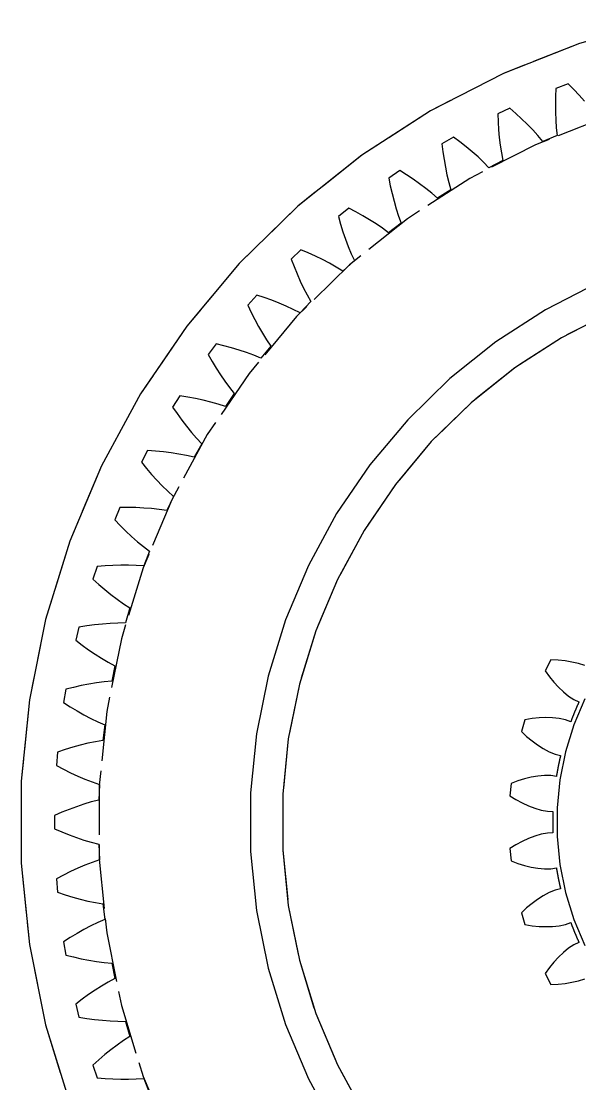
# Model space of a CAD drawing. Header units: millimetres. Extents: x -29 to 159, y -20 to 130.
# Drawn here: x -20.97 to -6.68, y 100.81 to 127.97 of the extents above; entities that cross this region are included whole.
import ezdxf

# ---------------------------------------------------------------- set-up
doc = ezdxf.new("R2010")
doc.units = ezdxf.units.MM
doc.linetypes.add('DASHED', pattern=[1.524, 1.27, -0.254])
doc.layers.add('HIDDEN', color=8, linetype='DASHED')
doc.layers.add('VISIBLE', color=7, linetype='CONTINUOUS')

msp = doc.modelspace()

# ---------------------------------------------------------------- linework, layer by layer
at = {"layer": 'HIDDEN'}
for points in [[(-4.67294, 127.96696), (-6.68822, 127.39995), (-8.63703, 126.6351), (-10.5, 125.68001), (-12.25862, 124.54417), (-13.8954, 123.23888), (-15.39409, 121.7771), (-16.73978, 120.17337), (-17.91911, 118.44361), (-18.92035, 116.60503), (-19.73355, 114.6759), (-20.35062, 112.67538), (-20.76545, 110.62336), (-20.9739, 108.54024), (-20.9739, 106.44671), (-20.76545, 104.36359), (-20.35062, 102.31157), (-19.73355, 100.31105)], [(-4.67294, 127.96696), (-6.68822, 127.39995), (-8.63703, 126.6351), (-10.5, 125.68001), (-12.25862, 124.54417), (-13.8954, 123.23888), (-15.39409, 121.7771), (-16.73978, 120.17337), (-17.91911, 118.44361), (-18.92035, 116.60503), (-19.73355, 114.6759), (-20.35062, 112.67538), (-20.76545, 110.62336), (-20.9739, 108.54024), (-20.9739, 106.44671), (-20.76545, 104.36359), (-20.35062, 102.31157), (-19.73355, 100.31105)], [(-4.67294, 127.96696), (-6.68822, 127.39995), (-8.63703, 126.6351), (-10.5, 125.68001), (-12.25862, 124.54417), (-13.8954, 123.23888), (-15.39409, 121.7771), (-16.73978, 120.17337), (-17.91911, 118.44361), (-18.92035, 116.60503), (-19.73355, 114.6759), (-20.35062, 112.67538), (-20.76545, 110.62336), (-20.9739, 108.54024), (-20.9739, 106.44671), (-20.76545, 104.36359), (-20.35062, 102.31157), (-19.73355, 100.31105)], [(-6.97663, 126.3705), (-7.2957, 126.24949)], [(-6.97663, 126.3705), (-7.2957, 126.24949)], [(-6.83428, 126.22304), (-6.97663, 126.3705)], [(-6.83428, 126.22304), (-6.97663, 126.3705)], [(-7.30447, 126.04472), (-7.30787, 125.8417)], [(-7.30447, 126.04472), (-7.30787, 125.8417)], [(-7.2957, 126.24949), (-7.30447, 126.04472)], [(-7.2957, 126.24949), (-7.30447, 126.04472)], [(-6.69711, 126.07334), (-6.83428, 126.22304)], [(-6.69711, 126.07334), (-6.83428, 126.22304)], [(-6.56535, 125.92138), (-6.69711, 126.07334)], [(-6.56535, 125.92138), (-6.69711, 126.07334)], [(-7.30787, 125.8417), (-7.30573, 125.64059)], [(-7.30787, 125.8417), (-7.30573, 125.64059)], [(-6.05125, 125.50409), (-7.81445, 124.81208), (-9.5, 123.94796), (-11.09113, 122.92029), (-12.57203, 121.73932), (-13.92799, 120.41675), (-15.14552, 118.96576), (-16.21253, 117.40074), (-17.11841, 115.73726), (-17.85416, 113.99186), (-18.41247, 112.18186), (-18.78779, 110.32528), (-18.97638, 108.44054), (-18.97638, 106.5464), (-18.78779, 104.66167), (-18.41247, 102.80508), (-17.85416, 100.99509), (-17.11841, 99.24968)], [(-6.05125, 125.50409), (-7.81445, 124.81208), (-9.5, 123.94796), (-11.09113, 122.92029), (-12.57203, 121.73932), (-13.92799, 120.41675), (-15.14552, 118.96576), (-16.21253, 117.40074), (-17.11841, 115.73726), (-17.85416, 113.99186), (-18.41247, 112.18186), (-18.78779, 110.32528), (-18.97638, 108.44054), (-18.97638, 106.5464), (-18.78779, 104.66167), (-18.41247, 102.80508), (-17.85416, 100.99509), (-17.11841, 99.24968)], [(-8.47298, 125.7479), (-8.78128, 125.60161)], [(-8.47298, 125.7479), (-8.78128, 125.60161)], [(-8.78128, 125.60161), (-8.77353, 125.3968)], [(-8.78128, 125.60161), (-8.77353, 125.3968)], [(-8.31922, 125.61237), (-8.47298, 125.7479)], [(-8.31922, 125.61237), (-8.47298, 125.7479)], [(-8.17045, 125.47419), (-8.31922, 125.61237)], [(-8.17045, 125.47419), (-8.31922, 125.61237)], [(-7.30573, 125.64059), (-7.29777, 125.44154)], [(-7.30573, 125.64059), (-7.29777, 125.44154)], [(-8.77353, 125.3968), (-8.76059, 125.19416)], [(-8.77353, 125.3968), (-8.76059, 125.19416)], [(-8.02689, 125.33333), (-8.17045, 125.47419)], [(-8.02689, 125.33333), (-8.17045, 125.47419)], [(-7.88885, 125.18971), (-8.02689, 125.33333)], [(-7.88885, 125.18971), (-8.02689, 125.33333)], [(-7.29777, 125.44154), (-7.28368, 125.24476)], [(-7.29777, 125.44154), (-7.28368, 125.24476)], [(-7.28368, 125.24476), (-7.263, 125.05049)], [(-7.28368, 125.24476), (-7.263, 125.05049)], [(-9.91437, 125.00692), (-10.2099, 124.8363)], [(-9.91437, 125.00692), (-10.2099, 124.8363)], [(-9.75021, 124.8842), (-9.91437, 125.00692)], [(-9.75021, 124.8842), (-9.91437, 125.00692)], [(-8.76059, 125.19416), (-8.74227, 124.99388)], [(-8.76059, 125.19416), (-8.74227, 124.99388)], [(-8.74227, 124.99388), (-8.71833, 124.79611)], [(-8.74227, 124.99388), (-8.71833, 124.79611)], [(-7.75669, 125.04323), (-7.88885, 125.18971)], [(-7.75669, 125.04323), (-7.88885, 125.18971)], [(-7.63091, 124.89374), (-7.75669, 125.04323)], [(-7.63091, 124.89374), (-7.75669, 125.04323)], [(-7.263, 125.05049), (-7.63091, 124.89374)], [(-7.263, 125.05049), (-7.63091, 124.89374)], [(-10.2099, 124.8363), (-10.1857, 124.63277)], [(-10.2099, 124.8363), (-10.1857, 124.63277)], [(-9.5908, 124.75844), (-9.75021, 124.8842)], [(-9.5908, 124.75844), (-9.75021, 124.8842)], [(-9.43637, 124.62958), (-9.5908, 124.75844)], [(-9.43637, 124.62958), (-9.5908, 124.75844)], [(-8.71833, 124.79611), (-8.68845, 124.6011)], [(-8.71833, 124.79611), (-8.68845, 124.6011)], [(-10.1857, 124.63277), (-10.1565, 124.43183)], [(-10.1857, 124.63277), (-10.1565, 124.43183)], [(-10.1565, 124.43183), (-10.12212, 124.23367)], [(-10.1565, 124.43183), (-10.12212, 124.23367)], [(-9.28722, 124.49754), (-9.43637, 124.62958)], [(-9.28722, 124.49754), (-9.43637, 124.62958)], [(-9.1437, 124.36217), (-9.28722, 124.49754)], [(-9.1437, 124.36217), (-9.28722, 124.49754)], [(-8.6522, 124.40913), (-9.0063, 124.22328)], [(-8.6522, 124.40913), (-9.0063, 124.22328)], [(-8.68845, 124.6011), (-8.6522, 124.40913)], [(-8.68845, 124.6011), (-8.6522, 124.40913)], [(-11.29147, 124.15235), (-11.57231, 123.9585)], [(-11.29147, 124.15235), (-11.57231, 123.9585)], [(-11.11797, 124.04324), (-11.29147, 124.15235)], [(-11.11797, 124.04324), (-11.29147, 124.15235)], [(-10.12212, 124.23367), (-10.08234, 124.03847)], [(-10.12212, 124.23367), (-10.08234, 124.03847)], [(-9.0063, 124.22328), (-9.1437, 124.36217)], [(-9.0063, 124.22328), (-9.1437, 124.36217)], [(-11.57231, 123.9585), (-11.53181, 123.75758)], [(-11.57231, 123.9585), (-11.53181, 123.75758)], [(-10.94895, 123.93072), (-11.11797, 124.04324)], [(-10.94895, 123.93072), (-11.11797, 124.04324)], [(-10.78466, 123.8147), (-10.94895, 123.93072)], [(-10.78466, 123.8147), (-10.94895, 123.93072)], [(-10.08234, 124.03847), (-10.03687, 123.8465)], [(-10.08234, 124.03847), (-10.03687, 123.8465)], [(-11.53181, 123.75758), (-11.48654, 123.55965)], [(-11.53181, 123.75758), (-11.48654, 123.55965)], [(-10.62536, 123.69509), (-10.78466, 123.8147)], [(-10.62536, 123.69509), (-10.78466, 123.8147)], [(-10.47142, 123.5717), (-10.62536, 123.69509)], [(-10.47142, 123.5717), (-10.62536, 123.69509)], [(-9.98529, 123.65807), (-10.32329, 123.44432)], [(-9.98529, 123.65807), (-10.32329, 123.44432)], [(-10.03687, 123.8465), (-9.98529, 123.65807)], [(-10.03687, 123.8465), (-9.98529, 123.65807)], [(-11.48654, 123.55965), (-11.43632, 123.36489)], [(-11.48654, 123.55965), (-11.43632, 123.36489)], [(-11.43632, 123.36489), (-11.38097, 123.17353)], [(-11.43632, 123.36489), (-11.38097, 123.17353)], [(-10.32329, 123.44432), (-10.47142, 123.5717)], [(-10.32329, 123.44432), (-10.47142, 123.5717)], [(-12.59534, 123.18975), (-12.85967, 122.97393)], [(-12.59534, 123.18975), (-12.85967, 122.97393)], [(-12.41362, 123.09495), (-12.59534, 123.18975)], [(-12.41362, 123.09495), (-12.59534, 123.18975)], [(-12.2361, 122.99639), (-12.41362, 123.09495)], [(-12.2361, 122.99639), (-12.41362, 123.09495)], [(-11.38097, 123.17353), (-11.32019, 122.98584)], [(-11.38097, 123.17353), (-11.32019, 122.98584)], [(-12.85967, 122.97393), (-12.80314, 122.77691)], [(-12.85967, 122.97393), (-12.80314, 122.77691)], [(-12.80314, 122.77691), (-12.74208, 122.58327)], [(-12.80314, 122.77691), (-12.74208, 122.58327)], [(-12.063, 122.89397), (-12.2361, 122.99639)], [(-12.063, 122.89397), (-12.2361, 122.99639)], [(-11.8946, 122.78756), (-12.063, 122.89397)], [(-11.8946, 122.78756), (-12.063, 122.89397)], [(-11.73122, 122.67697), (-11.8946, 122.78756)], [(-11.73122, 122.67697), (-11.8946, 122.78756)], [(-11.25362, 122.80217), (-11.57333, 122.56192)], [(-11.25362, 122.80217), (-11.57333, 122.56192)], [(-11.32019, 122.98584), (-11.25362, 122.80217)], [(-11.32019, 122.98584), (-11.25362, 122.80217)], [(-12.74208, 122.58327), (-12.67636, 122.39318)], [(-12.74208, 122.58327), (-12.67636, 122.39318)], [(-11.57333, 122.56192), (-11.73122, 122.67697)], [(-11.57333, 122.56192), (-11.73122, 122.67697)], [(-12.67636, 122.39318), (-12.60578, 122.2069)], [(-12.67636, 122.39318), (-12.60578, 122.2069)], [(-13.81752, 122.12535), (-14.06363, 121.88895)], [(-13.81752, 122.12535), (-14.06363, 121.88895)], [(-13.62876, 122.04548), (-13.81752, 122.12535)], [(-13.62876, 122.04548), (-13.81752, 122.12535)], [(-13.44388, 121.96152), (-13.62876, 122.04548)], [(-13.44388, 121.96152), (-13.62876, 122.04548)], [(-13.26311, 121.87337), (-13.44388, 121.96152)], [(-13.26311, 121.87337), (-13.44388, 121.96152)], [(-12.60578, 122.2069), (-12.5301, 122.02471)], [(-12.60578, 122.2069), (-12.5301, 122.02471)], [(-12.5301, 122.02471), (-12.44896, 121.84699)], [(-12.5301, 122.02471), (-12.44896, 121.84699)], [(-14.06363, 121.88895), (-13.99143, 121.69713)], [(-14.06363, 121.88895), (-13.99143, 121.69713)], [(-13.99143, 121.69713), (-13.91499, 121.50902)], [(-13.99143, 121.69713), (-13.91499, 121.50902)], [(-13.08669, 121.78085), (-13.26311, 121.87337)], [(-13.08669, 121.78085), (-13.26311, 121.87337)], [(-12.91495, 121.68376), (-13.08669, 121.78085)], [(-12.91495, 121.68376), (-13.08669, 121.78085)], [(-12.7483, 121.58179), (-12.91495, 121.68376)], [(-12.7483, 121.58179), (-12.91495, 121.68376)], [(-12.44896, 121.84699), (-12.7483, 121.58179)], [(-12.44896, 121.84699), (-12.7483, 121.58179)], [(-13.91499, 121.50902), (-13.83418, 121.32484)], [(-13.91499, 121.50902), (-13.83418, 121.32484)], [(-13.83418, 121.32484), (-13.74884, 121.14484)], [(-13.83418, 121.32484), (-13.74884, 121.14484)], [(-13.74884, 121.14484), (-13.65875, 120.96933)], [(-13.74884, 121.14484), (-13.65875, 120.96933)], [(-14.95009, 120.96605), (-15.17638, 120.71062)], [(-14.95009, 120.96605), (-15.17638, 120.71062)], [(-14.75552, 120.90163), (-14.95009, 120.96605)], [(-14.75552, 120.90163), (-14.95009, 120.96605)], [(-14.56448, 120.83282), (-14.75552, 120.90163)], [(-14.56448, 120.83282), (-14.75552, 120.90163)], [(-13.65875, 120.96933), (-13.56357, 120.79872)], [(-13.65875, 120.96933), (-13.56357, 120.79872)], [(-15.17638, 120.71062), (-15.08898, 120.52523)], [(-15.17638, 120.71062), (-15.08898, 120.52523)], [(-14.3772, 120.7595), (-14.56448, 120.83282)], [(-14.3772, 120.7595), (-14.56448, 120.83282)], [(-14.19391, 120.68148), (-14.3772, 120.7595)], [(-14.19391, 120.68148), (-14.3772, 120.7595)], [(-14.01491, 120.59853), (-14.19391, 120.68148)], [(-14.01491, 120.59853), (-14.19391, 120.68148)], [(-13.8406, 120.5103), (-14.01491, 120.59853)], [(-13.8406, 120.5103), (-14.01491, 120.59853)], [(-13.56357, 120.79872), (-13.8406, 120.5103)], [(-13.56357, 120.79872), (-13.8406, 120.5103)], [(-15.08898, 120.52523), (-14.99765, 120.34388)], [(-15.08898, 120.52523), (-14.99765, 120.34388)], [(-14.99765, 120.34388), (-14.90228, 120.1668)], [(-14.99765, 120.34388), (-14.90228, 120.1668)], [(-5.88141, 120.52801), (-7.15, 119.87764), (-8.34753, 119.10419), (-9.46211, 118.21534), (-10.48264, 117.21994), (-11.39899, 116.12788), (-12.20206, 114.95), (-12.88385, 113.69801), (-13.4376, 112.38436), (-13.85781, 111.0221), (-14.14028, 109.62478), (-14.28222, 108.20627), (-14.28222, 106.78068), (-14.14028, 105.36217), (-13.85781, 103.96484), (-13.4376, 102.60258), (-12.88385, 101.28894), (-12.20206, 100.03695)], [(-14.90228, 120.1668), (-14.80274, 119.99425)], [(-14.90228, 120.1668), (-14.80274, 119.99425)], [(-14.80274, 119.99425), (-14.69881, 119.82656)], [(-14.80274, 119.99425), (-14.69881, 119.82656)], [(-14.69881, 119.82656), (-14.59022, 119.66416)], [(-14.69881, 119.82656), (-14.59022, 119.66416)], [(-15.98571, 119.71938), (-16.19071, 119.44657)], [(-15.98571, 119.71938), (-16.19071, 119.44657)], [(-15.78658, 119.67082), (-15.98571, 119.71938)], [(-15.78658, 119.67082), (-15.98571, 119.71938)], [(-15.59063, 119.61761), (-15.78658, 119.67082)], [(-15.59063, 119.61761), (-15.78658, 119.67082)], [(-15.39805, 119.5596), (-15.59063, 119.61761)], [(-15.39805, 119.5596), (-15.59063, 119.61761)], [(-15.20908, 119.49658), (-15.39805, 119.5596)], [(-15.20908, 119.49658), (-15.39805, 119.5596)], [(-14.59022, 119.66416), (-14.84314, 119.35438)], [(-14.59022, 119.66416), (-14.84314, 119.35438)], [(-16.19071, 119.44657), (-16.08867, 119.26881)], [(-16.19071, 119.44657), (-16.08867, 119.26881)], [(-16.08867, 119.26881), (-15.98304, 119.09541)], [(-16.08867, 119.26881), (-15.98304, 119.09541)], [(-15.02398, 119.4283), (-15.20908, 119.49658)], [(-15.02398, 119.4283), (-15.20908, 119.49658)], [(-14.84314, 119.35438), (-15.02398, 119.4283)], [(-14.84314, 119.35438), (-15.02398, 119.4283)], [(-15.98304, 119.09541), (-15.87374, 118.92657)], [(-15.98304, 119.09541), (-15.87374, 118.92657)], [(-15.87374, 118.92657), (-15.76063, 118.76259)], [(-15.87374, 118.92657), (-15.76063, 118.76259)], [(-15.76063, 118.76259), (-15.64355, 118.6038)], [(-15.76063, 118.76259), (-15.64355, 118.6038)], [(-15.52224, 118.45067), (-15.74942, 118.12154)], [(-15.52224, 118.45067), (-15.74942, 118.12154)], [(-15.64355, 118.6038), (-15.52224, 118.45067)], [(-15.64355, 118.6038), (-15.52224, 118.45067)], [(-16.91765, 118.39342), (-17.10003, 118.105)], [(-16.91765, 118.39342), (-17.10003, 118.105)], [(-16.71526, 118.36105), (-16.91765, 118.39342)], [(-16.71526, 118.36105), (-16.91765, 118.39342)], [(-16.51566, 118.32378), (-16.71526, 118.36105)], [(-16.51566, 118.32378), (-16.71526, 118.36105)], [(-16.31904, 118.28144), (-16.51566, 118.32378)], [(-16.31904, 118.28144), (-16.51566, 118.32378)], [(-16.12561, 118.23384), (-16.31904, 118.28144)], [(-16.12561, 118.23384), (-16.31904, 118.28144)], [(-15.93562, 118.18067), (-16.12561, 118.23384)], [(-15.93562, 118.18067), (-16.12561, 118.23384)], [(-15.74942, 118.12154), (-15.93562, 118.18067)], [(-15.74942, 118.12154), (-15.93562, 118.18067)], [(-17.10003, 118.105), (-16.98402, 117.93603)], [(-17.10003, 118.105), (-16.98402, 117.93603)], [(-16.98402, 117.93603), (-16.86478, 117.77168)], [(-16.98402, 117.93603), (-16.86478, 117.77168)], [(-16.86478, 117.77168), (-16.74225, 117.61219)], [(-16.86478, 117.77168), (-16.74225, 117.61219)], [(-16.74225, 117.61219), (-16.61631, 117.45784)], [(-16.74225, 117.61219), (-16.61631, 117.45784)], [(-16.61631, 117.45784), (-16.48683, 117.30899)], [(-16.61631, 117.45784), (-16.48683, 117.30899)], [(-16.35359, 117.16611), (-16.55355, 116.81978)], [(-16.35359, 117.16611), (-16.55355, 116.81978)], [(-16.48683, 117.30899), (-16.35359, 117.16611)], [(-16.48683, 117.30899), (-16.35359, 117.16611)], [(-17.73987, 116.99677), (-17.89846, 116.69461)], [(-17.73987, 116.99677), (-17.89846, 116.69461)], [(-17.53553, 116.98079), (-17.73987, 116.99677)], [(-17.53553, 116.98079), (-17.73987, 116.99677)], [(-17.33358, 116.9597), (-17.53553, 116.98079)], [(-17.33358, 116.9597), (-17.53553, 116.98079)], [(-17.13419, 116.93332), (-17.33358, 116.9597)], [(-17.13419, 116.93332), (-17.33358, 116.9597)], [(-16.93756, 116.90144), (-17.13419, 116.93332)], [(-16.93756, 116.90144), (-17.13419, 116.93332)], [(-16.74391, 116.86373), (-16.93756, 116.90144)], [(-16.74391, 116.86373), (-16.93756, 116.90144)], [(-16.55355, 116.81978), (-16.74391, 116.86373)], [(-16.55355, 116.81978), (-16.74391, 116.86373)], [(-17.89846, 116.69461), (-17.76922, 116.53552)], [(-17.89846, 116.69461), (-17.76922, 116.53552)], [(-17.76922, 116.53552), (-17.63715, 116.3813)], [(-17.76922, 116.53552), (-17.63715, 116.3813)], [(-17.63715, 116.3813), (-17.50218, 116.23219)], [(-17.63715, 116.3813), (-17.50218, 116.23219)], [(-17.50218, 116.23219), (-17.36423, 116.08848)], [(-17.50218, 116.23219), (-17.36423, 116.08848)], [(-17.36423, 116.08848), (-17.22319, 115.95053)], [(-17.36423, 116.08848), (-17.22319, 115.95053)], [(-17.07889, 115.81883), (-17.25033, 115.45753)], [(-17.07889, 115.81883), (-17.25033, 115.45753)], [(-17.22319, 115.95053), (-17.07889, 115.81883)], [(-17.22319, 115.95053), (-17.07889, 115.81883)], [(-18.44704, 115.53849), (-18.5808, 115.22455)], [(-18.44704, 115.53849), (-18.5808, 115.22455)], [(-18.24208, 115.539), (-18.44704, 115.53849)], [(-18.24208, 115.539), (-18.44704, 115.53849)], [(-18.03909, 115.53423), (-18.24208, 115.539)], [(-18.03909, 115.53423), (-18.24208, 115.539)], [(-17.83823, 115.52398), (-18.03909, 115.53423)], [(-17.83823, 115.52398), (-18.03909, 115.53423)], [(-17.63966, 115.50802), (-17.83823, 115.52398)], [(-17.63966, 115.50802), (-17.83823, 115.52398)], [(-17.4436, 115.48602), (-17.63966, 115.50802)], [(-17.4436, 115.48602), (-17.63966, 115.50802)], [(-17.25033, 115.45753), (-17.4436, 115.48602)], [(-17.25033, 115.45753), (-17.4436, 115.48602)], [(-18.5808, 115.22455), (-18.43918, 115.07637)], [(-18.5808, 115.22455), (-18.43918, 115.07637)], [(-18.43918, 115.07637), (-18.29513, 114.93328)], [(-18.43918, 115.07637), (-18.29513, 114.93328)], [(-18.29513, 114.93328), (-18.1486, 114.79551)], [(-18.29513, 114.93328), (-18.1486, 114.79551)], [(-18.1486, 114.79551), (-17.99954, 114.66336)], [(-18.1486, 114.79551), (-17.99954, 114.66336)], [(-17.99954, 114.66336), (-17.84785, 114.53721)], [(-17.99954, 114.66336), (-17.84785, 114.53721)], [(-17.84785, 114.53721), (-17.69342, 114.41756)], [(-17.84785, 114.53721), (-17.69342, 114.41756)], [(-17.69342, 114.41756), (-17.83523, 114.04363)], [(-17.69342, 114.41756), (-17.83523, 114.04363)], [(-19.03458, 114.02803), (-19.14264, 113.70434)], [(-19.03458, 114.02803), (-19.14264, 113.70434)], [(-18.83032, 114.04503), (-19.03458, 114.02803)], [(-18.83032, 114.04503), (-19.03458, 114.02803)], [(-18.62761, 114.05661), (-18.83032, 114.04503)], [(-18.62761, 114.05661), (-18.83032, 114.04503)], [(-18.42657, 114.06256), (-18.62761, 114.05661)], [(-18.42657, 114.06256), (-18.62761, 114.05661)], [(-18.22736, 114.06263), (-18.42657, 114.06256)], [(-18.22736, 114.06263), (-18.42657, 114.06256)], [(-18.03017, 114.05648), (-18.22736, 114.06263)], [(-18.03017, 114.05648), (-18.22736, 114.06263)], [(-17.83523, 114.04363), (-18.03017, 114.05648)], [(-17.83523, 114.04363), (-18.03017, 114.05648)], [(-19.14264, 113.70434), (-18.98956, 113.56805)], [(-19.14264, 113.70434), (-18.98956, 113.56805)], [(-18.98956, 113.56805), (-18.83446, 113.43701)], [(-18.98956, 113.56805), (-18.83446, 113.43701)], [(-18.83446, 113.43701), (-18.67732, 113.31148)], [(-18.83446, 113.43701), (-18.67732, 113.31148)], [(-18.67732, 113.31148), (-18.51811, 113.19175)], [(-18.67732, 113.31148), (-18.51811, 113.19175)], [(-18.51811, 113.19175), (-18.35676, 113.07822)], [(-18.51811, 113.19175), (-18.35676, 113.07822)], [(-18.35676, 113.07822), (-18.1932, 112.97137)], [(-18.35676, 113.07822), (-18.1932, 112.97137)], [(-18.1932, 112.97137), (-18.30447, 112.58725)], [(-18.1932, 112.97137), (-18.30447, 112.58725)], [(-19.49867, 112.47519), (-19.58033, 112.14386)], [(-19.49867, 112.47519), (-19.58033, 112.14386)], [(-19.29644, 112.50858), (-19.49867, 112.47519)], [(-19.29644, 112.50858), (-19.49867, 112.47519)], [(-19.09532, 112.53643), (-19.29644, 112.50858)], [(-19.09532, 112.53643), (-19.29644, 112.50858)], [(-18.89541, 112.55854), (-19.09532, 112.53643)], [(-18.89541, 112.55854), (-19.09532, 112.53643)], [(-18.69686, 112.57464), (-18.89541, 112.55854)], [(-18.69686, 112.57464), (-18.89541, 112.55854)], [(-18.49981, 112.58437), (-18.69686, 112.57464)], [(-18.49981, 112.58437), (-18.69686, 112.57464)], [(-18.30447, 112.58725), (-18.49981, 112.58437)], [(-18.30447, 112.58725), (-18.49981, 112.58437)], [(-19.58033, 112.14386), (-19.41678, 112.02032)], [(-19.58033, 112.14386), (-19.41678, 112.02032)], [(-19.41678, 112.02032), (-19.25164, 111.90219)], [(-19.41678, 112.02032), (-19.25164, 111.90219)], [(-19.25164, 111.90219), (-19.08491, 111.78971)], [(-19.25164, 111.90219), (-19.08491, 111.78971)], [(-19.08491, 111.78971), (-18.91658, 111.68319)], [(-19.08491, 111.78971), (-18.91658, 111.68319)], [(-18.91658, 111.68319), (-18.74662, 111.583)], [(-18.91658, 111.68319), (-18.74662, 111.583)], [(-7.41997, 111.64004), (-7.57006, 111.35924)], [(-7.41997, 111.64004), (-7.57006, 111.35924)], [(-7.23684, 111.63127), (-7.41997, 111.64004)], [(-7.23684, 111.63127), (-7.41997, 111.64004)], [(-7.05794, 111.61361), (-7.23684, 111.63127)], [(-7.05794, 111.61361), (-7.23684, 111.63127)], [(-18.74662, 111.583), (-18.57499, 111.48967)], [(-18.74662, 111.583), (-18.57499, 111.48967)], [(-18.57499, 111.48967), (-18.65499, 111.09783)], [(-18.57499, 111.48967), (-18.65499, 111.09783)], [(-7.57006, 111.35924), (-7.46102, 111.21185)], [(-7.57006, 111.35924), (-7.46102, 111.21185)], [(-6.88383, 111.58656), (-7.05794, 111.61361)], [(-6.88383, 111.58656), (-7.05794, 111.61361)], [(-6.71527, 111.54928), (-6.88383, 111.58656)], [(-6.71527, 111.54928), (-6.88383, 111.58656)], [(-6.55354, 111.50012), (-6.71527, 111.54928)], [(-6.55354, 111.50012), (-6.71527, 111.54928)], [(-18.65499, 111.09783), (-18.84947, 111.07924)], [(-18.65499, 111.09783), (-18.84947, 111.07924)], [(-7.46102, 111.21185), (-7.34695, 111.07291)], [(-7.46102, 111.21185), (-7.34695, 111.07291)], [(-19.8363, 110.89005), (-19.89104, 110.55322)], [(-19.8363, 110.89005), (-19.89104, 110.55322)], [(-19.63742, 110.93959), (-19.8363, 110.89005)], [(-19.63742, 110.93959), (-19.8363, 110.89005)], [(-19.43919, 110.98354), (-19.63742, 110.93959)], [(-19.43919, 110.98354), (-19.63742, 110.93959)], [(-19.24171, 111.02167), (-19.43919, 110.98354)], [(-19.24171, 111.02167), (-19.43919, 110.98354)], [(-19.04509, 111.05369), (-19.24171, 111.02167)], [(-19.04509, 111.05369), (-19.24171, 111.02167)], [(-18.84947, 111.07924), (-19.04509, 111.05369)], [(-18.84947, 111.07924), (-19.04509, 111.05369)], [(-7.34695, 111.07291), (-7.22773, 110.94317)], [(-7.34695, 111.07291), (-7.22773, 110.94317)], [(-7.22773, 110.94317), (-7.10308, 110.82373)], [(-7.22773, 110.94317), (-7.10308, 110.82373)], [(-7.10308, 110.82373), (-6.97236, 110.71657)], [(-7.10308, 110.82373), (-6.97236, 110.71657)], [(-19.89104, 110.55322), (-19.71808, 110.44324)], [(-19.89104, 110.55322), (-19.71808, 110.44324)], [(-6.97236, 110.71657), (-6.83317, 110.62736)], [(-6.97236, 110.71657), (-6.83317, 110.62736)], [(-6.7036, 110.56794), (-6.70724, 110.56), (-6.71086, 110.55205), (-6.71448, 110.5441), (-6.71809, 110.53615), (-6.72169, 110.52819), (-6.72528, 110.52023), (-6.72886, 110.51226), (-6.73243, 110.50429), (-6.73599, 110.49631), (-6.73954, 110.48833), (-6.74309, 110.48035), (-6.74662, 110.47236), (-6.75014, 110.46437), (-6.75366, 110.45637), (-6.75716, 110.44837), (-6.76066, 110.44036), (-6.76414, 110.43235), (-6.76762, 110.42434), (-6.77108, 110.41632), (-6.77454, 110.4083), (-6.77799, 110.40028), (-6.78143, 110.39225), (-6.78485, 110.38421), (-6.78827, 110.37618), (-6.79168, 110.36813), (-6.79508, 110.36009), (-6.79847, 110.35204), (-6.80185, 110.34398), (-6.80523, 110.33593), (-6.80859, 110.32786), (-6.81194, 110.3198), (-6.81528, 110.31173), (-6.81861, 110.30365), (-6.82194, 110.29558), (-6.82525, 110.28749), (-6.82856, 110.27941), (-6.83185, 110.27132), (-6.83514, 110.26323), (-6.83841, 110.25513), (-6.84168, 110.24703), (-6.84493, 110.23892), (-6.84818, 110.23081), (-6.85142, 110.2227), (-6.85465, 110.21458), (-6.85786, 110.20646), (-6.86107, 110.19834), (-6.86427, 110.19021), (-6.86746, 110.18208), (-6.87064, 110.17394), (-6.87381, 110.1658), (-6.87697, 110.15766), (-6.88012, 110.14951), (-6.88326, 110.14136), (-6.88639, 110.13321), (-6.88952, 110.12505), (-6.89263, 110.11689), (-6.89573, 110.10872), (-6.89882, 110.10056), (-6.9019, 110.09238), (-6.90498, 110.08421), (-6.90804, 110.07603), (-6.9111, 110.06784), (-6.91414, 110.05966)], [(-6.7036, 110.56794), (-6.70724, 110.56), (-6.71086, 110.55205), (-6.71448, 110.5441), (-6.71809, 110.53615), (-6.72169, 110.52819), (-6.72528, 110.52023), (-6.72886, 110.51226), (-6.73243, 110.50429), (-6.73599, 110.49631), (-6.73954, 110.48833), (-6.74309, 110.48035), (-6.74662, 110.47236), (-6.75014, 110.46437), (-6.75366, 110.45637), (-6.75716, 110.44837), (-6.76066, 110.44036), (-6.76414, 110.43235), (-6.76762, 110.42434), (-6.77108, 110.41632), (-6.77454, 110.4083), (-6.77799, 110.40028), (-6.78143, 110.39225), (-6.78485, 110.38421), (-6.78827, 110.37618), (-6.79168, 110.36813), (-6.79508, 110.36009), (-6.79847, 110.35204), (-6.80185, 110.34398), (-6.80523, 110.33593), (-6.80859, 110.32786), (-6.81194, 110.3198), (-6.81528, 110.31173), (-6.81861, 110.30365), (-6.82194, 110.29558), (-6.82525, 110.28749), (-6.82856, 110.27941), (-6.83185, 110.27132), (-6.83514, 110.26323), (-6.83841, 110.25513), (-6.84168, 110.24703), (-6.84493, 110.23892), (-6.84818, 110.23081), (-6.85142, 110.2227), (-6.85465, 110.21458), (-6.85786, 110.20646), (-6.86107, 110.19834), (-6.86427, 110.19021), (-6.86746, 110.18208), (-6.87064, 110.17394), (-6.87381, 110.1658), (-6.87697, 110.15766), (-6.88012, 110.14951), (-6.88326, 110.14136), (-6.88639, 110.13321), (-6.88952, 110.12505), (-6.89263, 110.11689), (-6.89573, 110.10872), (-6.89882, 110.10056), (-6.9019, 110.09238), (-6.90498, 110.08421), (-6.90804, 110.07603), (-6.9111, 110.06784), (-6.91414, 110.05966)], [(-6.83317, 110.62736), (-6.7036, 110.56794)], [(-6.83317, 110.62736), (-6.7036, 110.56794)], [(-19.71808, 110.44324), (-19.54397, 110.33878)], [(-19.71808, 110.44324), (-19.54397, 110.33878)], [(-19.54397, 110.33878), (-19.36873, 110.24009)], [(-19.54397, 110.33878), (-19.36873, 110.24009)], [(-19.36873, 110.24009), (-19.19237, 110.14745)], [(-19.36873, 110.24009), (-19.19237, 110.14745)], [(-19.19237, 110.14745), (-19.01491, 110.06126)], [(-19.19237, 110.14745), (-19.01491, 110.06126)], [(-19.01491, 110.06126), (-18.83632, 109.98204)], [(-19.01491, 110.06126), (-18.83632, 109.98204)], [(-8.08635, 110.1128), (-8.17878, 109.80812)], [(-8.08635, 110.1128), (-8.17878, 109.80812)], [(-7.90503, 110.13992), (-8.08635, 110.1128)], [(-7.90503, 110.13992), (-8.08635, 110.1128)], [(-7.72612, 110.1575), (-7.90503, 110.13992)], [(-7.72612, 110.1575), (-7.90503, 110.13992)], [(-7.55008, 110.16494), (-7.72612, 110.1575)], [(-7.55008, 110.16494), (-7.72612, 110.1575)], [(-7.37749, 110.16126), (-7.55008, 110.16494)], [(-7.37749, 110.16126), (-7.55008, 110.16494)], [(-7.20927, 110.1446), (-7.37749, 110.16126)], [(-7.20927, 110.1446), (-7.37749, 110.16126)], [(-7.04777, 110.10925), (-7.20927, 110.1446)], [(-7.04777, 110.10925), (-7.20927, 110.1446)], [(-6.91414, 110.05966), (-7.04777, 110.10925)], [(-6.91414, 110.05966), (-7.04777, 110.10925)], [(-18.83632, 109.98204), (-18.88453, 109.58504)], [(-18.83632, 109.98204), (-18.88453, 109.58504)], [(-8.17878, 109.80812), (-8.04308, 109.68483)], [(-8.17878, 109.80812), (-8.04308, 109.68483)], [(-19.46321, 109.46191), (-19.65698, 109.40802)], [(-19.46321, 109.46191), (-19.65698, 109.40802)], [(-19.26981, 109.50965), (-19.46321, 109.46191)], [(-19.26981, 109.50965), (-19.46321, 109.46191)], [(-19.07688, 109.55086), (-19.26981, 109.50965)], [(-19.07688, 109.55086), (-19.26981, 109.50965)], [(-18.88453, 109.58504), (-19.07688, 109.55086)], [(-18.88453, 109.58504), (-19.07688, 109.55086)], [(-8.04308, 109.68483), (-7.90409, 109.57081)], [(-8.04308, 109.68483), (-7.90409, 109.57081)], [(-7.90409, 109.57081), (-7.76185, 109.46682)], [(-7.90409, 109.57081), (-7.76185, 109.46682)], [(-7.76185, 109.46682), (-7.6163, 109.374)], [(-7.76185, 109.46682), (-7.6163, 109.374)], [(-20.04529, 109.28288), (-20.07275, 108.94273)], [(-20.04529, 109.28288), (-20.07275, 108.94273)], [(-19.85104, 109.34826), (-20.04529, 109.28288)], [(-19.85104, 109.34826), (-20.04529, 109.28288)], [(-19.65698, 109.40802), (-19.85104, 109.34826)], [(-19.65698, 109.40802), (-19.85104, 109.34826)], [(-7.6163, 109.374), (-7.46718, 109.2944)], [(-7.6163, 109.374), (-7.46718, 109.2944)], [(-7.46718, 109.2944), (-7.31326, 109.23406)], [(-7.46718, 109.2944), (-7.31326, 109.23406)], [(-7.31326, 109.23406), (-7.17459, 109.20106)], [(-7.31326, 109.23406), (-7.17459, 109.20106)], [(-7.17459, 109.20106), (-7.17661, 109.19256), (-7.17862, 109.18406), (-7.18061, 109.17556), (-7.1826, 109.16705), (-7.18458, 109.15854), (-7.18655, 109.15003), (-7.1885, 109.14152), (-7.19045, 109.133), (-7.19239, 109.12449), (-7.19431, 109.11597), (-7.19623, 109.10745), (-7.19814, 109.09892), (-7.20003, 109.09039), (-7.20192, 109.08187), (-7.20379, 109.07334), (-7.20566, 109.0648), (-7.20752, 109.05627), (-7.20936, 109.04773), (-7.2112, 109.03919), (-7.21302, 109.03065), (-7.21484, 109.0221), (-7.21665, 109.01356), (-7.21844, 109.00501), (-7.22023, 108.99646), (-7.222, 108.98791), (-7.22377, 108.97935), (-7.22552, 108.97079), (-7.22727, 108.96224), (-7.229, 108.95368), (-7.23072, 108.94511), (-7.23244, 108.93655), (-7.23414, 108.92798), (-7.23584, 108.91941), (-7.23752, 108.91084), (-7.23919, 108.90227), (-7.24086, 108.89369), (-7.24251, 108.88512), (-7.24415, 108.87654), (-7.24579, 108.86796), (-7.24741, 108.85937), (-7.24902, 108.85079), (-7.25062, 108.8422), (-7.25222, 108.83361), (-7.2538, 108.82502), (-7.25537, 108.81643), (-7.25693, 108.80784), (-7.25848, 108.79924), (-7.26003, 108.79064), (-7.26156, 108.78204), (-7.26308, 108.77344), (-7.26459, 108.76484), (-7.26609, 108.75623), (-7.26758, 108.74763), (-7.26906, 108.73902), (-7.27053, 108.73041), (-7.27199, 108.7218), (-7.27344, 108.71318), (-7.27488, 108.70457), (-7.27631, 108.69595), (-7.27773, 108.68733), (-7.27914, 108.67871), (-7.28054, 108.67009), (-7.28192, 108.66147)], [(-7.17459, 109.20106), (-7.17661, 109.19256), (-7.17862, 109.18406), (-7.18061, 109.17556), (-7.1826, 109.16705), (-7.18458, 109.15854), (-7.18655, 109.15003), (-7.1885, 109.14152), (-7.19045, 109.133), (-7.19239, 109.12449), (-7.19431, 109.11597), (-7.19623, 109.10745), (-7.19814, 109.09892), (-7.20003, 109.09039), (-7.20192, 109.08187), (-7.20379, 109.07334), (-7.20566, 109.0648), (-7.20752, 109.05627), (-7.20936, 109.04773), (-7.2112, 109.03919), (-7.21302, 109.03065), (-7.21484, 109.0221), (-7.21665, 109.01356), (-7.21844, 109.00501), (-7.22023, 108.99646), (-7.222, 108.98791), (-7.22377, 108.97935), (-7.22552, 108.97079), (-7.22727, 108.96224), (-7.229, 108.95368), (-7.23072, 108.94511), (-7.23244, 108.93655), (-7.23414, 108.92798), (-7.23584, 108.91941), (-7.23752, 108.91084), (-7.23919, 108.90227), (-7.24086, 108.89369), (-7.24251, 108.88512), (-7.24415, 108.87654), (-7.24579, 108.86796), (-7.24741, 108.85937), (-7.24902, 108.85079), (-7.25062, 108.8422), (-7.25222, 108.83361), (-7.2538, 108.82502), (-7.25537, 108.81643), (-7.25693, 108.80784), (-7.25848, 108.79924), (-7.26003, 108.79064), (-7.26156, 108.78204), (-7.26308, 108.77344), (-7.26459, 108.76484), (-7.26609, 108.75623), (-7.26758, 108.74763), (-7.26906, 108.73902), (-7.27053, 108.73041), (-7.27199, 108.7218), (-7.27344, 108.71318), (-7.27488, 108.70457), (-7.27631, 108.69595), (-7.27773, 108.68733), (-7.27914, 108.67871), (-7.28054, 108.67009), (-7.28192, 108.66147)], [(-20.07275, 108.94273), (-19.8915, 108.84703)], [(-20.07275, 108.94273), (-19.8915, 108.84703)], [(-19.8915, 108.84703), (-19.70955, 108.75692)], [(-19.8915, 108.84703), (-19.70955, 108.75692)], [(-19.70955, 108.75692), (-19.52693, 108.67264)], [(-19.70955, 108.75692), (-19.52693, 108.67264)], [(-19.52693, 108.67264), (-19.34369, 108.5945)], [(-19.52693, 108.67264), (-19.34369, 108.5945)], [(-7.75619, 108.67072), (-7.92618, 108.64067)], [(-7.75619, 108.67072), (-7.92618, 108.64067)], [(-7.58796, 108.6872), (-7.75619, 108.67072)], [(-7.58796, 108.6872), (-7.75619, 108.67072)], [(-7.42267, 108.68404), (-7.58796, 108.6872)], [(-7.42267, 108.68404), (-7.58796, 108.6872)], [(-7.28192, 108.66147), (-7.42267, 108.68404)], [(-7.28192, 108.66147), (-7.42267, 108.68404)], [(-19.34369, 108.5945), (-19.15987, 108.52287)], [(-19.34369, 108.5945), (-19.15987, 108.52287)], [(-19.15987, 108.52287), (-18.97549, 108.45828)], [(-19.15987, 108.52287), (-18.97549, 108.45828)], [(-18.97549, 108.45828), (-18.99159, 108.05869)], [(-18.97549, 108.45828), (-18.99159, 108.05869)], [(-8.44198, 108.4849), (-8.47319, 108.16804)], [(-8.44198, 108.4849), (-8.47319, 108.16804)], [(-8.26943, 108.54688), (-8.44198, 108.4849)], [(-8.26943, 108.54688), (-8.44198, 108.4849)], [(-8.09739, 108.59902), (-8.26943, 108.54688)], [(-8.09739, 108.59902), (-8.26943, 108.54688)], [(-7.92618, 108.64067), (-8.09739, 108.59902)], [(-7.92618, 108.64067), (-8.09739, 108.59902)], [(-8.47319, 108.16804), (-8.31605, 108.0736)], [(-8.47319, 108.16804), (-8.31605, 108.0736)], [(-19.55849, 107.88939), (-19.7473, 107.82008)], [(-19.55849, 107.88939), (-19.7473, 107.82008)], [(-19.36956, 107.95254), (-19.55849, 107.88939)], [(-19.36956, 107.95254), (-19.55849, 107.88939)], [(-19.18057, 108.00914), (-19.36956, 107.95254)], [(-19.18057, 108.00914), (-19.36956, 107.95254)], [(-18.99159, 108.05869), (-19.18057, 108.00914)], [(-18.99159, 108.05869), (-19.18057, 108.00914)], [(-8.31605, 108.0736), (-8.15748, 107.98889)], [(-8.31605, 108.0736), (-8.15748, 107.98889)], [(-8.15748, 107.98889), (-7.99769, 107.91464)], [(-8.15748, 107.98889), (-7.99769, 107.91464)], [(-7.99769, 107.91464), (-7.83683, 107.852)], [(-7.99769, 107.91464), (-7.83683, 107.852)], [(-7.83683, 107.852), (-7.67504, 107.80302)], [(-7.83683, 107.852), (-7.67504, 107.80302)], [(-19.93591, 107.7449), (-20.12428, 107.6641)], [(-19.93591, 107.7449), (-20.12428, 107.6641)], [(-20.12428, 107.6641), (-20.12428, 107.32285)], [(-20.12428, 107.6641), (-20.12428, 107.32285)], [(-19.7473, 107.82008), (-19.93591, 107.7449)], [(-19.7473, 107.82008), (-19.93591, 107.7449)], [(-7.67504, 107.80302), (-7.51231, 107.77387)], [(-7.67504, 107.80302), (-7.51231, 107.77387)], [(-7.51231, 107.77387), (-7.36987, 107.76856)], [(-7.51231, 107.77387), (-7.36987, 107.76856)], [(-7.36987, 107.76856), (-7.37019, 107.75983), (-7.3705, 107.7511), (-7.3708, 107.74237), (-7.37109, 107.73364), (-7.37137, 107.72491), (-7.37164, 107.71618), (-7.3719, 107.70745), (-7.37214, 107.69871), (-7.37238, 107.68998), (-7.37261, 107.68125), (-7.37283, 107.67252), (-7.37303, 107.66379), (-7.37323, 107.65505), (-7.37342, 107.64632), (-7.37359, 107.63759), (-7.37376, 107.62885), (-7.37391, 107.62012), (-7.37406, 107.61139), (-7.37419, 107.60265), (-7.37432, 107.59392), (-7.37443, 107.58519), (-7.37453, 107.57645), (-7.37463, 107.56772), (-7.37471, 107.55898), (-7.37478, 107.55025), (-7.37484, 107.54151), (-7.3749, 107.53278), (-7.37494, 107.52404), (-7.37497, 107.51531), (-7.37499, 107.50658), (-7.375, 107.49784), (-7.375, 107.48911), (-7.37499, 107.48037), (-7.37497, 107.47164), (-7.37494, 107.4629), (-7.3749, 107.45417), (-7.37484, 107.44543), (-7.37478, 107.4367), (-7.37471, 107.42796), (-7.37463, 107.41923), (-7.37453, 107.41049), (-7.37443, 107.40176), (-7.37432, 107.39303), (-7.37419, 107.38429), (-7.37406, 107.37556), (-7.37391, 107.36682), (-7.37376, 107.35809), (-7.37359, 107.34936), (-7.37342, 107.34062), (-7.37323, 107.33189), (-7.37303, 107.32316), (-7.37283, 107.31443), (-7.37261, 107.30569), (-7.37238, 107.29696), (-7.37214, 107.28823), (-7.3719, 107.2795), (-7.37164, 107.27077), (-7.37137, 107.26204), (-7.37109, 107.25331), (-7.3708, 107.24458), (-7.3705, 107.23585), (-7.37019, 107.22712), (-7.36987, 107.21839)], [(-7.36987, 107.76856), (-7.37019, 107.75983), (-7.3705, 107.7511), (-7.3708, 107.74237), (-7.37109, 107.73364), (-7.37137, 107.72491), (-7.37164, 107.71618), (-7.3719, 107.70745), (-7.37214, 107.69871), (-7.37238, 107.68998), (-7.37261, 107.68125), (-7.37283, 107.67252), (-7.37303, 107.66379), (-7.37323, 107.65505), (-7.37342, 107.64632), (-7.37359, 107.63759), (-7.37376, 107.62885), (-7.37391, 107.62012), (-7.37406, 107.61139), (-7.37419, 107.60265), (-7.37432, 107.59392), (-7.37443, 107.58519), (-7.37453, 107.57645), (-7.37463, 107.56772), (-7.37471, 107.55898), (-7.37478, 107.55025), (-7.37484, 107.54151), (-7.3749, 107.53278), (-7.37494, 107.52404), (-7.37497, 107.51531), (-7.37499, 107.50658), (-7.375, 107.49784), (-7.375, 107.48911), (-7.37499, 107.48037), (-7.37497, 107.47164), (-7.37494, 107.4629), (-7.3749, 107.45417), (-7.37484, 107.44543), (-7.37478, 107.4367), (-7.37471, 107.42796), (-7.37463, 107.41923), (-7.37453, 107.41049), (-7.37443, 107.40176), (-7.37432, 107.39303), (-7.37419, 107.38429), (-7.37406, 107.37556), (-7.37391, 107.36682), (-7.37376, 107.35809), (-7.37359, 107.34936), (-7.37342, 107.34062), (-7.37323, 107.33189), (-7.37303, 107.32316), (-7.37283, 107.31443), (-7.37261, 107.30569), (-7.37238, 107.29696), (-7.37214, 107.28823), (-7.3719, 107.2795), (-7.37164, 107.27077), (-7.37137, 107.26204), (-7.37109, 107.25331), (-7.3708, 107.24458), (-7.3705, 107.23585), (-7.37019, 107.22712), (-7.36987, 107.21839)], [(-20.12428, 107.32285), (-19.93591, 107.24204)], [(-20.12428, 107.32285), (-19.93591, 107.24204)], [(-19.93591, 107.24204), (-19.7473, 107.16686)], [(-19.93591, 107.24204), (-19.7473, 107.16686)], [(-19.7473, 107.16686), (-19.55849, 107.09756)], [(-19.7473, 107.16686), (-19.55849, 107.09756)], [(-19.55849, 107.09756), (-19.36956, 107.03441)], [(-19.55849, 107.09756), (-19.36956, 107.03441)], [(-19.36956, 107.03441), (-19.18057, 106.9778)], [(-19.36956, 107.03441), (-19.18057, 106.9778)], [(-7.99769, 107.0723), (-8.15748, 106.99806)], [(-7.99769, 107.0723), (-8.15748, 106.99806)], [(-7.83683, 107.13495), (-7.99769, 107.0723)], [(-7.83683, 107.13495), (-7.99769, 107.0723)], [(-7.67504, 107.18393), (-7.83683, 107.13495)], [(-7.67504, 107.18393), (-7.83683, 107.13495)], [(-7.51231, 107.21307), (-7.67504, 107.18393)], [(-7.51231, 107.21307), (-7.67504, 107.18393)], [(-7.36987, 107.21839), (-7.51231, 107.21307)], [(-7.36987, 107.21839), (-7.51231, 107.21307)], [(-19.18057, 106.9778), (-18.99159, 106.92826)], [(-19.18057, 106.9778), (-18.99159, 106.92826)], [(-18.99159, 106.92826), (-18.97549, 106.52867)], [(-18.99159, 106.92826), (-18.97549, 106.52867)], [(-8.31605, 106.91335), (-8.47319, 106.8189)], [(-8.31605, 106.91335), (-8.47319, 106.8189)], [(-8.47319, 106.8189), (-8.44198, 106.50204)], [(-8.47319, 106.8189), (-8.44198, 106.50204)], [(-8.15748, 106.99806), (-8.31605, 106.91335)], [(-8.15748, 106.99806), (-8.31605, 106.91335)], [(-18.97549, 106.52867), (-19.15987, 106.46407)], [(-18.97549, 106.52867), (-19.15987, 106.46407)], [(-8.44198, 106.50204), (-8.26943, 106.44007)], [(-8.44198, 106.50204), (-8.26943, 106.44007)], [(-19.70955, 106.23002), (-19.8915, 106.13991)], [(-19.70955, 106.23002), (-19.8915, 106.13991)], [(-19.52693, 106.3143), (-19.70955, 106.23002)], [(-19.52693, 106.3143), (-19.70955, 106.23002)], [(-19.34369, 106.39245), (-19.52693, 106.3143)], [(-19.34369, 106.39245), (-19.52693, 106.3143)], [(-19.15987, 106.46407), (-19.34369, 106.39245)], [(-19.15987, 106.46407), (-19.34369, 106.39245)], [(-8.26943, 106.44007), (-8.09739, 106.38792)], [(-8.26943, 106.44007), (-8.09739, 106.38792)], [(-8.09739, 106.38792), (-7.92618, 106.34628)], [(-8.09739, 106.38792), (-7.92618, 106.34628)], [(-7.92618, 106.34628), (-7.75619, 106.31622)], [(-7.92618, 106.34628), (-7.75619, 106.31622)], [(-7.75619, 106.31622), (-7.58796, 106.29974)], [(-7.75619, 106.31622), (-7.58796, 106.29974)], [(-7.58796, 106.29974), (-7.42267, 106.30291)], [(-7.58796, 106.29974), (-7.42267, 106.30291)], [(-7.42267, 106.30291), (-7.28192, 106.32548)], [(-7.42267, 106.30291), (-7.28192, 106.32548)], [(-7.28192, 106.32548), (-7.28054, 106.31686), (-7.27914, 106.30823), (-7.27773, 106.29961), (-7.27631, 106.29099), (-7.27488, 106.28238), (-7.27344, 106.27376), (-7.27199, 106.26515), (-7.27053, 106.25654), (-7.26906, 106.24793), (-7.26758, 106.23932), (-7.26609, 106.23071), (-7.26459, 106.22211), (-7.26308, 106.2135), (-7.26156, 106.2049), (-7.26003, 106.1963), (-7.25848, 106.1877), (-7.25693, 106.17911), (-7.25537, 106.17051), (-7.2538, 106.16192), (-7.25222, 106.15333), (-7.25062, 106.14474), (-7.24902, 106.13616), (-7.24741, 106.12757), (-7.24579, 106.11899), (-7.24415, 106.11041), (-7.24251, 106.10183), (-7.24086, 106.09325), (-7.23919, 106.08468), (-7.23752, 106.07611), (-7.23584, 106.06753), (-7.23414, 106.05897), (-7.23244, 106.0504), (-7.23072, 106.04183), (-7.229, 106.03327), (-7.22727, 106.02471), (-7.22552, 106.01615), (-7.22377, 106.00759), (-7.222, 105.99904), (-7.22023, 105.99049), (-7.21844, 105.98194), (-7.21665, 105.97339), (-7.21484, 105.96484), (-7.21302, 105.9563), (-7.2112, 105.94776), (-7.20936, 105.93922), (-7.20752, 105.93068), (-7.20566, 105.92214), (-7.20379, 105.91361), (-7.20192, 105.90508), (-7.20003, 105.89655), (-7.19814, 105.88802), (-7.19623, 105.8795), (-7.19431, 105.87098), (-7.19239, 105.86246), (-7.19045, 105.85394), (-7.1885, 105.84543), (-7.18655, 105.83691), (-7.18458, 105.8284), (-7.1826, 105.81989), (-7.18061, 105.81139), (-7.17862, 105.80289), (-7.17661, 105.79438), (-7.17459, 105.78589)], [(-7.28192, 106.32548), (-7.28054, 106.31686), (-7.27914, 106.30823), (-7.27773, 106.29961), (-7.27631, 106.29099), (-7.27488, 106.28238), (-7.27344, 106.27376), (-7.27199, 106.26515), (-7.27053, 106.25654), (-7.26906, 106.24793), (-7.26758, 106.23932), (-7.26609, 106.23071), (-7.26459, 106.22211), (-7.26308, 106.2135), (-7.26156, 106.2049), (-7.26003, 106.1963), (-7.25848, 106.1877), (-7.25693, 106.17911), (-7.25537, 106.17051), (-7.2538, 106.16192), (-7.25222, 106.15333), (-7.25062, 106.14474), (-7.24902, 106.13616), (-7.24741, 106.12757), (-7.24579, 106.11899), (-7.24415, 106.11041), (-7.24251, 106.10183), (-7.24086, 106.09325), (-7.23919, 106.08468), (-7.23752, 106.07611), (-7.23584, 106.06753), (-7.23414, 106.05897), (-7.23244, 106.0504), (-7.23072, 106.04183), (-7.229, 106.03327), (-7.22727, 106.02471), (-7.22552, 106.01615), (-7.22377, 106.00759), (-7.222, 105.99904), (-7.22023, 105.99049), (-7.21844, 105.98194), (-7.21665, 105.97339), (-7.21484, 105.96484), (-7.21302, 105.9563), (-7.2112, 105.94776), (-7.20936, 105.93922), (-7.20752, 105.93068), (-7.20566, 105.92214), (-7.20379, 105.91361), (-7.20192, 105.90508), (-7.20003, 105.89655), (-7.19814, 105.88802), (-7.19623, 105.8795), (-7.19431, 105.87098), (-7.19239, 105.86246), (-7.19045, 105.85394), (-7.1885, 105.84543), (-7.18655, 105.83691), (-7.18458, 105.8284), (-7.1826, 105.81989), (-7.18061, 105.81139), (-7.17862, 105.80289), (-7.17661, 105.79438), (-7.17459, 105.78589)], [(-19.8915, 106.13991), (-20.07275, 106.04421)], [(-19.8915, 106.13991), (-20.07275, 106.04421)], [(-20.07275, 106.04421), (-20.04529, 105.70407)], [(-20.07275, 106.04421), (-20.04529, 105.70407)], [(-20.04529, 105.70407), (-19.85104, 105.63868)], [(-20.04529, 105.70407), (-19.85104, 105.63868)], [(-7.46718, 105.69255), (-7.6163, 105.61294)], [(-7.46718, 105.69255), (-7.6163, 105.61294)], [(-7.31326, 105.75288), (-7.46718, 105.69255)], [(-7.31326, 105.75288), (-7.46718, 105.69255)], [(-7.17459, 105.78589), (-7.31326, 105.75288)], [(-7.17459, 105.78589), (-7.31326, 105.75288)], [(-19.85104, 105.63868), (-19.65698, 105.57893)], [(-19.85104, 105.63868), (-19.65698, 105.57893)], [(-19.65698, 105.57893), (-19.46321, 105.52504)], [(-19.65698, 105.57893), (-19.46321, 105.52504)], [(-19.46321, 105.52504), (-19.26981, 105.4773)], [(-19.46321, 105.52504), (-19.26981, 105.4773)], [(-19.26981, 105.4773), (-19.07688, 105.43608)], [(-19.26981, 105.4773), (-19.07688, 105.43608)], [(-19.07688, 105.43608), (-18.88453, 105.4019)], [(-19.07688, 105.43608), (-18.88453, 105.4019)], [(-18.88453, 105.4019), (-18.83632, 105.0049)], [(-18.88453, 105.4019), (-18.83632, 105.0049)], [(-7.90409, 105.41613), (-8.04308, 105.30212)], [(-7.90409, 105.41613), (-8.04308, 105.30212)], [(-7.76185, 105.52012), (-7.90409, 105.41613)], [(-7.76185, 105.52012), (-7.90409, 105.41613)], [(-7.6163, 105.61294), (-7.76185, 105.52012)], [(-7.6163, 105.61294), (-7.76185, 105.52012)], [(-8.04308, 105.30212), (-8.17878, 105.17883)], [(-8.04308, 105.30212), (-8.17878, 105.17883)], [(-8.17878, 105.17883), (-8.08635, 104.87414)], [(-8.17878, 105.17883), (-8.08635, 104.87414)], [(-19.01491, 104.92568), (-19.19237, 104.8395)], [(-19.01491, 104.92568), (-19.19237, 104.8395)], [(-18.83632, 105.0049), (-19.01491, 104.92568)], [(-18.83632, 105.0049), (-19.01491, 104.92568)], [(-8.08635, 104.87414), (-7.90503, 104.84702)], [(-8.08635, 104.87414), (-7.90503, 104.84702)], [(-7.90503, 104.84702), (-7.72612, 104.82944)], [(-7.90503, 104.84702), (-7.72612, 104.82944)], [(-7.37749, 104.82568), (-7.20927, 104.84234)], [(-7.37749, 104.82568), (-7.20927, 104.84234)], [(-7.20927, 104.84234), (-7.04777, 104.87769)], [(-7.20927, 104.84234), (-7.04777, 104.87769)], [(-7.04777, 104.87769), (-6.91414, 104.92729)], [(-7.04777, 104.87769), (-6.91414, 104.92729)], [(-6.91414, 104.92729), (-6.9111, 104.9191), (-6.90804, 104.91092), (-6.90498, 104.90274), (-6.9019, 104.89456), (-6.89882, 104.88639), (-6.89573, 104.87822), (-6.89263, 104.87006), (-6.88952, 104.86189), (-6.88639, 104.85374), (-6.88326, 104.84558), (-6.88012, 104.83743), (-6.87697, 104.82928), (-6.87381, 104.82114), (-6.87064, 104.813), (-6.86746, 104.80487), (-6.86427, 104.79673), (-6.86107, 104.78861), (-6.85786, 104.78048), (-6.85465, 104.77236), (-6.85142, 104.76425), (-6.84818, 104.75613), (-6.84493, 104.74802), (-6.84168, 104.73992), (-6.83841, 104.73182), (-6.83514, 104.72372), (-6.83185, 104.71563), (-6.82856, 104.70754), (-6.82525, 104.69945), (-6.82194, 104.69137), (-6.81861, 104.68329), (-6.81528, 104.67522), (-6.81194, 104.66715), (-6.80859, 104.65908), (-6.80523, 104.65102), (-6.80185, 104.64296), (-6.79847, 104.63491), (-6.79508, 104.62686), (-6.79168, 104.61881), (-6.78827, 104.61077), (-6.78485, 104.60273), (-6.78143, 104.5947), (-6.77799, 104.58667), (-6.77454, 104.57864), (-6.77108, 104.57062), (-6.76762, 104.5626), (-6.76414, 104.55459), (-6.76066, 104.54658), (-6.75716, 104.53858), (-6.75366, 104.53058), (-6.75014, 104.52258), (-6.74662, 104.51459), (-6.74309, 104.5066), (-6.73954, 104.49861), (-6.73599, 104.49063), (-6.73243, 104.48266), (-6.72886, 104.47469), (-6.72528, 104.46672), (-6.72169, 104.45875), (-6.71809, 104.4508), (-6.71448, 104.44284), (-6.71086, 104.43489), (-6.70724, 104.42694), (-6.7036, 104.419)], [(-6.91414, 104.92729), (-6.9111, 104.9191), (-6.90804, 104.91092), (-6.90498, 104.90274), (-6.9019, 104.89456), (-6.89882, 104.88639), (-6.89573, 104.87822), (-6.89263, 104.87006), (-6.88952, 104.86189), (-6.88639, 104.85374), (-6.88326, 104.84558), (-6.88012, 104.83743), (-6.87697, 104.82928), (-6.87381, 104.82114), (-6.87064, 104.813), (-6.86746, 104.80487), (-6.86427, 104.79673), (-6.86107, 104.78861), (-6.85786, 104.78048), (-6.85465, 104.77236), (-6.85142, 104.76425), (-6.84818, 104.75613), (-6.84493, 104.74802), (-6.84168, 104.73992), (-6.83841, 104.73182), (-6.83514, 104.72372), (-6.83185, 104.71563), (-6.82856, 104.70754), (-6.82525, 104.69945), (-6.82194, 104.69137), (-6.81861, 104.68329), (-6.81528, 104.67522), (-6.81194, 104.66715), (-6.80859, 104.65908), (-6.80523, 104.65102), (-6.80185, 104.64296), (-6.79847, 104.63491), (-6.79508, 104.62686), (-6.79168, 104.61881), (-6.78827, 104.61077), (-6.78485, 104.60273), (-6.78143, 104.5947), (-6.77799, 104.58667), (-6.77454, 104.57864), (-6.77108, 104.57062), (-6.76762, 104.5626), (-6.76414, 104.55459), (-6.76066, 104.54658), (-6.75716, 104.53858), (-6.75366, 104.53058), (-6.75014, 104.52258), (-6.74662, 104.51459), (-6.74309, 104.5066), (-6.73954, 104.49861), (-6.73599, 104.49063), (-6.73243, 104.48266), (-6.72886, 104.47469), (-6.72528, 104.46672), (-6.72169, 104.45875), (-6.71809, 104.4508), (-6.71448, 104.44284), (-6.71086, 104.43489), (-6.70724, 104.42694), (-6.7036, 104.419)], [(-19.54397, 104.64816), (-19.71808, 104.5437)], [(-19.54397, 104.64816), (-19.71808, 104.5437)], [(-19.36873, 104.74686), (-19.54397, 104.64816)], [(-19.36873, 104.74686), (-19.54397, 104.64816)], [(-19.19237, 104.8395), (-19.36873, 104.74686)], [(-19.19237, 104.8395), (-19.36873, 104.74686)], [(-7.72612, 104.82944), (-7.55008, 104.822)], [(-7.72612, 104.82944), (-7.55008, 104.822)], [(-7.55008, 104.822), (-7.37749, 104.82568)], [(-7.55008, 104.822), (-7.37749, 104.82568)], [(-19.71808, 104.5437), (-19.89104, 104.43373)], [(-19.71808, 104.5437), (-19.89104, 104.43373)], [(-19.89104, 104.43373), (-19.8363, 104.0969)], [(-19.89104, 104.43373), (-19.8363, 104.0969)], [(-6.83317, 104.35958), (-6.97236, 104.27038)], [(-6.83317, 104.35958), (-6.97236, 104.27038)], [(-6.7036, 104.419), (-6.83317, 104.35958)], [(-6.7036, 104.419), (-6.83317, 104.35958)], [(-19.8363, 104.0969), (-19.63742, 104.04735)], [(-19.8363, 104.0969), (-19.63742, 104.04735)], [(-19.63742, 104.04735), (-19.43919, 104.0034)], [(-19.63742, 104.04735), (-19.43919, 104.0034)], [(-7.22773, 104.04378), (-7.34695, 103.91404)], [(-7.22773, 104.04378), (-7.34695, 103.91404)], [(-7.10308, 104.16321), (-7.22773, 104.04378)], [(-7.10308, 104.16321), (-7.22773, 104.04378)], [(-6.97236, 104.27038), (-7.10308, 104.16321)], [(-6.97236, 104.27038), (-7.10308, 104.16321)], [(-19.43919, 104.0034), (-19.24171, 103.96528)], [(-19.43919, 104.0034), (-19.24171, 103.96528)], [(-19.24171, 103.96528), (-19.04509, 103.93326)], [(-19.24171, 103.96528), (-19.04509, 103.93326)], [(-19.04509, 103.93326), (-18.84947, 103.9077)], [(-19.04509, 103.93326), (-18.84947, 103.9077)], [(-18.84947, 103.9077), (-18.65499, 103.88911)], [(-18.84947, 103.9077), (-18.65499, 103.88911)], [(-18.65499, 103.88911), (-18.57499, 103.49728)], [(-18.65499, 103.88911), (-18.57499, 103.49728)], [(-7.46102, 103.77509), (-7.57006, 103.6277)], [(-7.46102, 103.77509), (-7.57006, 103.6277)], [(-7.34695, 103.91404), (-7.46102, 103.77509)], [(-7.34695, 103.91404), (-7.46102, 103.77509)], [(-18.57499, 103.49728), (-18.74662, 103.40395)], [(-18.57499, 103.49728), (-18.74662, 103.40395)], [(-7.57006, 103.6277), (-7.41997, 103.3469)], [(-7.57006, 103.6277), (-7.41997, 103.3469)], [(-6.71527, 103.43767), (-6.55354, 103.48682)], [(-6.71527, 103.43767), (-6.55354, 103.48682)], [(-18.91658, 103.30376), (-19.08491, 103.19723)], [(-18.91658, 103.30376), (-19.08491, 103.19723)], [(-18.74662, 103.40395), (-18.91658, 103.30376)], [(-18.74662, 103.40395), (-18.91658, 103.30376)], [(-7.41997, 103.3469), (-7.23684, 103.35568)], [(-7.41997, 103.3469), (-7.23684, 103.35568)], [(-7.23684, 103.35568), (-7.05794, 103.37334)], [(-7.23684, 103.35568), (-7.05794, 103.37334)], [(-7.05794, 103.37334), (-6.88383, 103.40039)], [(-7.05794, 103.37334), (-6.88383, 103.40039)], [(-6.88383, 103.40039), (-6.71527, 103.43767)], [(-6.88383, 103.40039), (-6.71527, 103.43767)], [(-19.41678, 102.96662), (-19.58033, 102.84308)], [(-19.41678, 102.96662), (-19.58033, 102.84308)], [(-19.25164, 103.08475), (-19.41678, 102.96662)], [(-19.25164, 103.08475), (-19.41678, 102.96662)], [(-19.08491, 103.19723), (-19.25164, 103.08475)], [(-19.08491, 103.19723), (-19.25164, 103.08475)], [(-19.58033, 102.84308), (-19.49867, 102.51175)], [(-19.58033, 102.84308), (-19.49867, 102.51175)], [(-19.49867, 102.51175), (-19.29644, 102.47837)], [(-19.49867, 102.51175), (-19.29644, 102.47837)], [(-19.29644, 102.47837), (-19.09532, 102.45052)], [(-19.29644, 102.47837), (-19.09532, 102.45052)], [(-19.09532, 102.45052), (-18.89541, 102.42841)], [(-19.09532, 102.45052), (-18.89541, 102.42841)], [(-18.89541, 102.42841), (-18.69686, 102.41231)], [(-18.89541, 102.42841), (-18.69686, 102.41231)], [(-18.69686, 102.41231), (-18.49981, 102.40258)], [(-18.69686, 102.41231), (-18.49981, 102.40258)], [(-18.49981, 102.40258), (-18.30447, 102.3997)], [(-18.49981, 102.40258), (-18.30447, 102.3997)], [(-18.30447, 102.3997), (-18.1932, 102.01557)], [(-18.30447, 102.3997), (-18.1932, 102.01557)], [(-18.35676, 101.90873), (-18.51811, 101.79519)], [(-18.35676, 101.90873), (-18.51811, 101.79519)], [(-18.1932, 102.01557), (-18.35676, 101.90873)], [(-18.1932, 102.01557), (-18.35676, 101.90873)], [(-18.67732, 101.67547), (-18.83446, 101.54993)], [(-18.67732, 101.67547), (-18.83446, 101.54993)], [(-18.51811, 101.79519), (-18.67732, 101.67547)], [(-18.51811, 101.79519), (-18.67732, 101.67547)], [(-18.98956, 101.4189), (-19.14264, 101.2826)], [(-18.98956, 101.4189), (-19.14264, 101.2826)], [(-18.83446, 101.54993), (-18.98956, 101.4189)], [(-18.83446, 101.54993), (-18.98956, 101.4189)], [(-19.14264, 101.2826), (-19.03458, 100.95892)], [(-19.14264, 101.2826), (-19.03458, 100.95892)], [(-19.03458, 100.95892), (-18.83032, 100.94191)], [(-19.03458, 100.95892), (-18.83032, 100.94191)], [(-18.83032, 100.94191), (-18.62761, 100.93034)], [(-18.83032, 100.94191), (-18.62761, 100.93034)], [(-18.62761, 100.93034), (-18.42657, 100.92438)], [(-18.62761, 100.93034), (-18.42657, 100.92438)], [(-18.42657, 100.92438), (-18.22736, 100.92431)], [(-18.42657, 100.92438), (-18.22736, 100.92431)], [(-18.22736, 100.92431), (-18.03017, 100.93047)], [(-18.22736, 100.92431), (-18.03017, 100.93047)], [(-18.03017, 100.93047), (-17.83523, 100.94332)], [(-18.03017, 100.93047), (-17.83523, 100.94332)], [(-17.83523, 100.94332), (-17.69342, 100.56939)], [(-17.83523, 100.94332), (-17.69342, 100.56939)]]:
    msp.add_lwpolyline(points, dxfattribs=at)
at = {"layer": 'VISIBLE'}
for points in [[(-4.67294, 127.96696), (-6.68822, 127.39995), (-8.63703, 126.6351), (-10.5, 125.68001), (-12.25862, 124.54417), (-13.8954, 123.23888), (-15.39409, 121.7771), (-16.73978, 120.17337), (-17.91911, 118.44361), (-18.92035, 116.60503), (-19.73355, 114.6759), (-20.35062, 112.67538), (-20.76545, 110.62336), (-20.9739, 108.54024), (-20.9739, 106.44671), (-20.76545, 104.36359), (-20.35062, 102.31157), (-19.73355, 100.31105)], [(-6.22041, 121.27933), (-7.56213, 120.59147), (-8.82869, 119.77344), (-10.00751, 118.83336), (-11.08687, 117.78058), (-12.05604, 116.62557), (-12.9054, 115.3798), (-13.62649, 114.05565), (-14.21216, 112.66628), (-14.65658, 111.2255), (-14.95534, 109.74763), (-15.10546, 108.24736), (-15.10546, 106.73959), (-14.95534, 105.23932), (-14.65658, 103.76145), (-14.21216, 102.32067), (-13.62649, 100.9313), (-12.9054, 99.60715)], [(-5.88141, 120.52801), (-7.15, 119.87764), (-8.34753, 119.10419), (-9.46211, 118.21534), (-10.48264, 117.21994), (-11.39899, 116.12788), (-12.20206, 114.95), (-12.88385, 113.69801), (-13.4376, 112.38436), (-13.85781, 111.0221), (-14.14028, 109.62478), (-14.28222, 108.20627), (-14.28222, 106.78068), (-14.14028, 105.36217), (-13.85781, 103.96484), (-13.4376, 102.60258), (-12.88385, 101.28894), (-12.20206, 100.03695)], [(-6.55389, 110.64966), (-6.83557, 109.98142), (-7.04932, 109.28845), (-7.19302, 108.57765), (-7.26522, 107.85606), (-7.26522, 107.13088), (-7.19302, 106.4093), (-7.04932, 105.69849), (-6.83557, 105.00553), (-6.55389, 104.33729)]]:
    msp.add_lwpolyline(points, dxfattribs=at)

doc.saveas('drawing.dxf')
